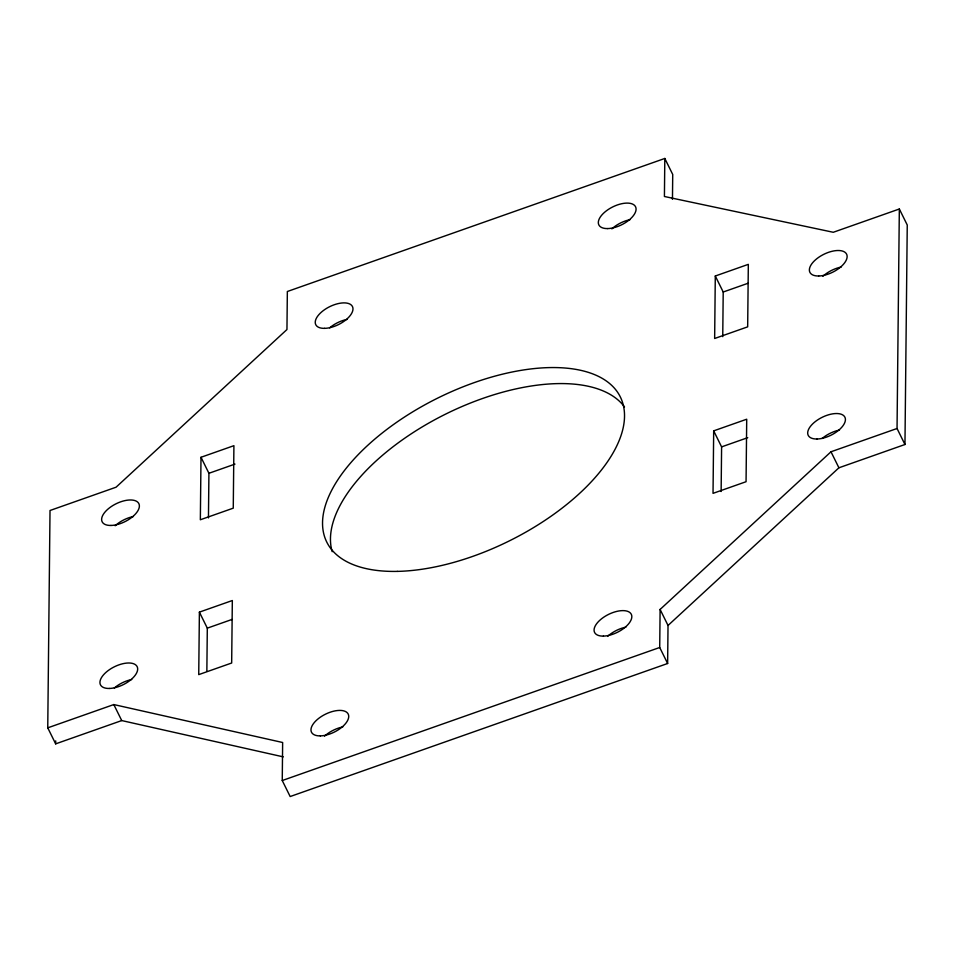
<?xml version="1.0" encoding="UTF-8"?>
<svg xmlns="http://www.w3.org/2000/svg" width="955" height="955" viewBox="0 0 955 955"><rect width="100%" height="100%" fill="white"/><g stroke="black" fill="none" stroke-linecap="round" stroke-linejoin="round"><path stroke-width="1.43" d="M283.289 756.873L121.727 720.571L55.665 743.861L47.75 727.841L50.018 510.495L116.068 487.205L286.954 329.535L287.348 291.502L664.811 158.458L672.726 174.467L672.463 199.344M55.665 743.861L55.7 740.877M199.392 612.131L198.736 674.624L231.671 663.009L232.328 600.528L199.392 612.131L207.307 628.151L206.853 671.293M201.004 457.278L200.347 519.759L233.259 508.156L233.915 445.675L201.004 457.278L208.918 473.286L208.453 517.92M664.811 158.458L664.417 196.491L833.273 232.28L899.335 209.002L897.043 428.497L830.993 451.775L660.108 609.445L668.023 625.465L667.629 663.498L290.165 796.542L282.25 780.533L282.644 742.501L113.812 704.563L47.75 727.841M667.629 663.498L659.714 647.49L660.108 609.445M713.683 430.86L713.027 493.353L746.058 481.714L746.715 419.221L713.683 430.86L721.598 446.88L721.132 491.515M715.295 276.007L714.65 338.488L747.67 326.849L748.326 264.356L715.295 276.007L723.21 292.015L722.744 336.649M668.023 625.465L838.908 467.795L904.958 444.505L907.25 225.01L899.335 209.002M208.918 473.286L234.978 464.106M723.21 292.015L747.98 283.289M207.307 628.151L232.005 619.449M721.598 446.88L747.741 437.665M282.25 780.533L659.714 647.49M897.043 428.497L904.958 444.505M830.993 451.775L838.908 467.795M113.812 704.563L121.727 720.571M332.185 551.68A163.735 79.874 -26.3 0 1 445.806 414.016A163.735 79.874 -26.3 0 1 624.51 406.902M115.161 525.751A20.461 9.98 -26.3 0 1 133.414 516.512M329.654 327.851A20.461 9.98 -26.3 0 1 347.011 319.412M114.361 687.958A20.461 9.98 -26.3 0 1 131.718 679.518M324.509 736.186A20.461 9.98 -26.3 0 1 342.773 726.946M611.857 228.878A20.461 9.98 -26.3 0 1 630.109 219.638M822.9 276.293A20.461 9.98 -26.3 0 1 841.164 267.054M822.112 438.5A20.461 9.98 -26.3 0 1 839.469 430.072M607.607 636.4A20.461 9.98 -26.3 0 1 625.871 627.16M109.276 688.46A20.461 9.98 -26.3 0 0 137.675 669.073A20.461 9.98 -26.3 0 0 109.467 669.646A20.461 9.98 -26.3 0 0 109.276 688.46M110.971 525.453A20.461 9.98 -26.3 0 0 139.382 506.066A20.461 9.98 -26.3 0 0 111.174 506.627A20.461 9.98 -26.3 0 0 110.971 525.453M397.256 571.388A163.735 79.874 -26.3 0 0 624.522 416.273A163.735 79.874 -26.3 0 0 398.82 420.809A163.735 79.874 -26.3 0 0 397.256 571.388M324.569 328.353A20.461 9.98 -26.3 0 0 352.98 308.966A20.461 9.98 -26.3 0 0 324.772 309.539A20.461 9.98 -26.3 0 0 324.569 328.353M607.667 228.579A20.461 9.98 -26.3 0 0 636.078 209.181A20.461 9.98 -26.3 0 0 607.869 209.754A20.461 9.98 -26.3 0 0 607.667 228.579M320.319 735.887A20.461 9.98 -26.3 0 0 348.73 716.501A20.461 9.98 -26.3 0 0 320.522 717.062A20.461 9.98 -26.3 0 0 320.319 735.887M603.417 636.102A20.461 9.98 -26.3 0 0 631.828 616.715A20.461 9.98 -26.3 0 0 603.62 617.276A20.461 9.98 -26.3 0 0 603.417 636.102M817.014 439.002A20.461 9.98 -26.3 0 0 845.426 419.615A20.461 9.98 -26.3 0 0 817.217 420.188A20.461 9.98 -26.3 0 0 817.014 439.002M818.722 275.995A20.461 9.98 -26.3 0 0 847.133 256.609A20.461 9.98 -26.3 0 0 818.913 257.17A20.461 9.98 -26.3 0 0 818.722 275.995"/></g></svg>
